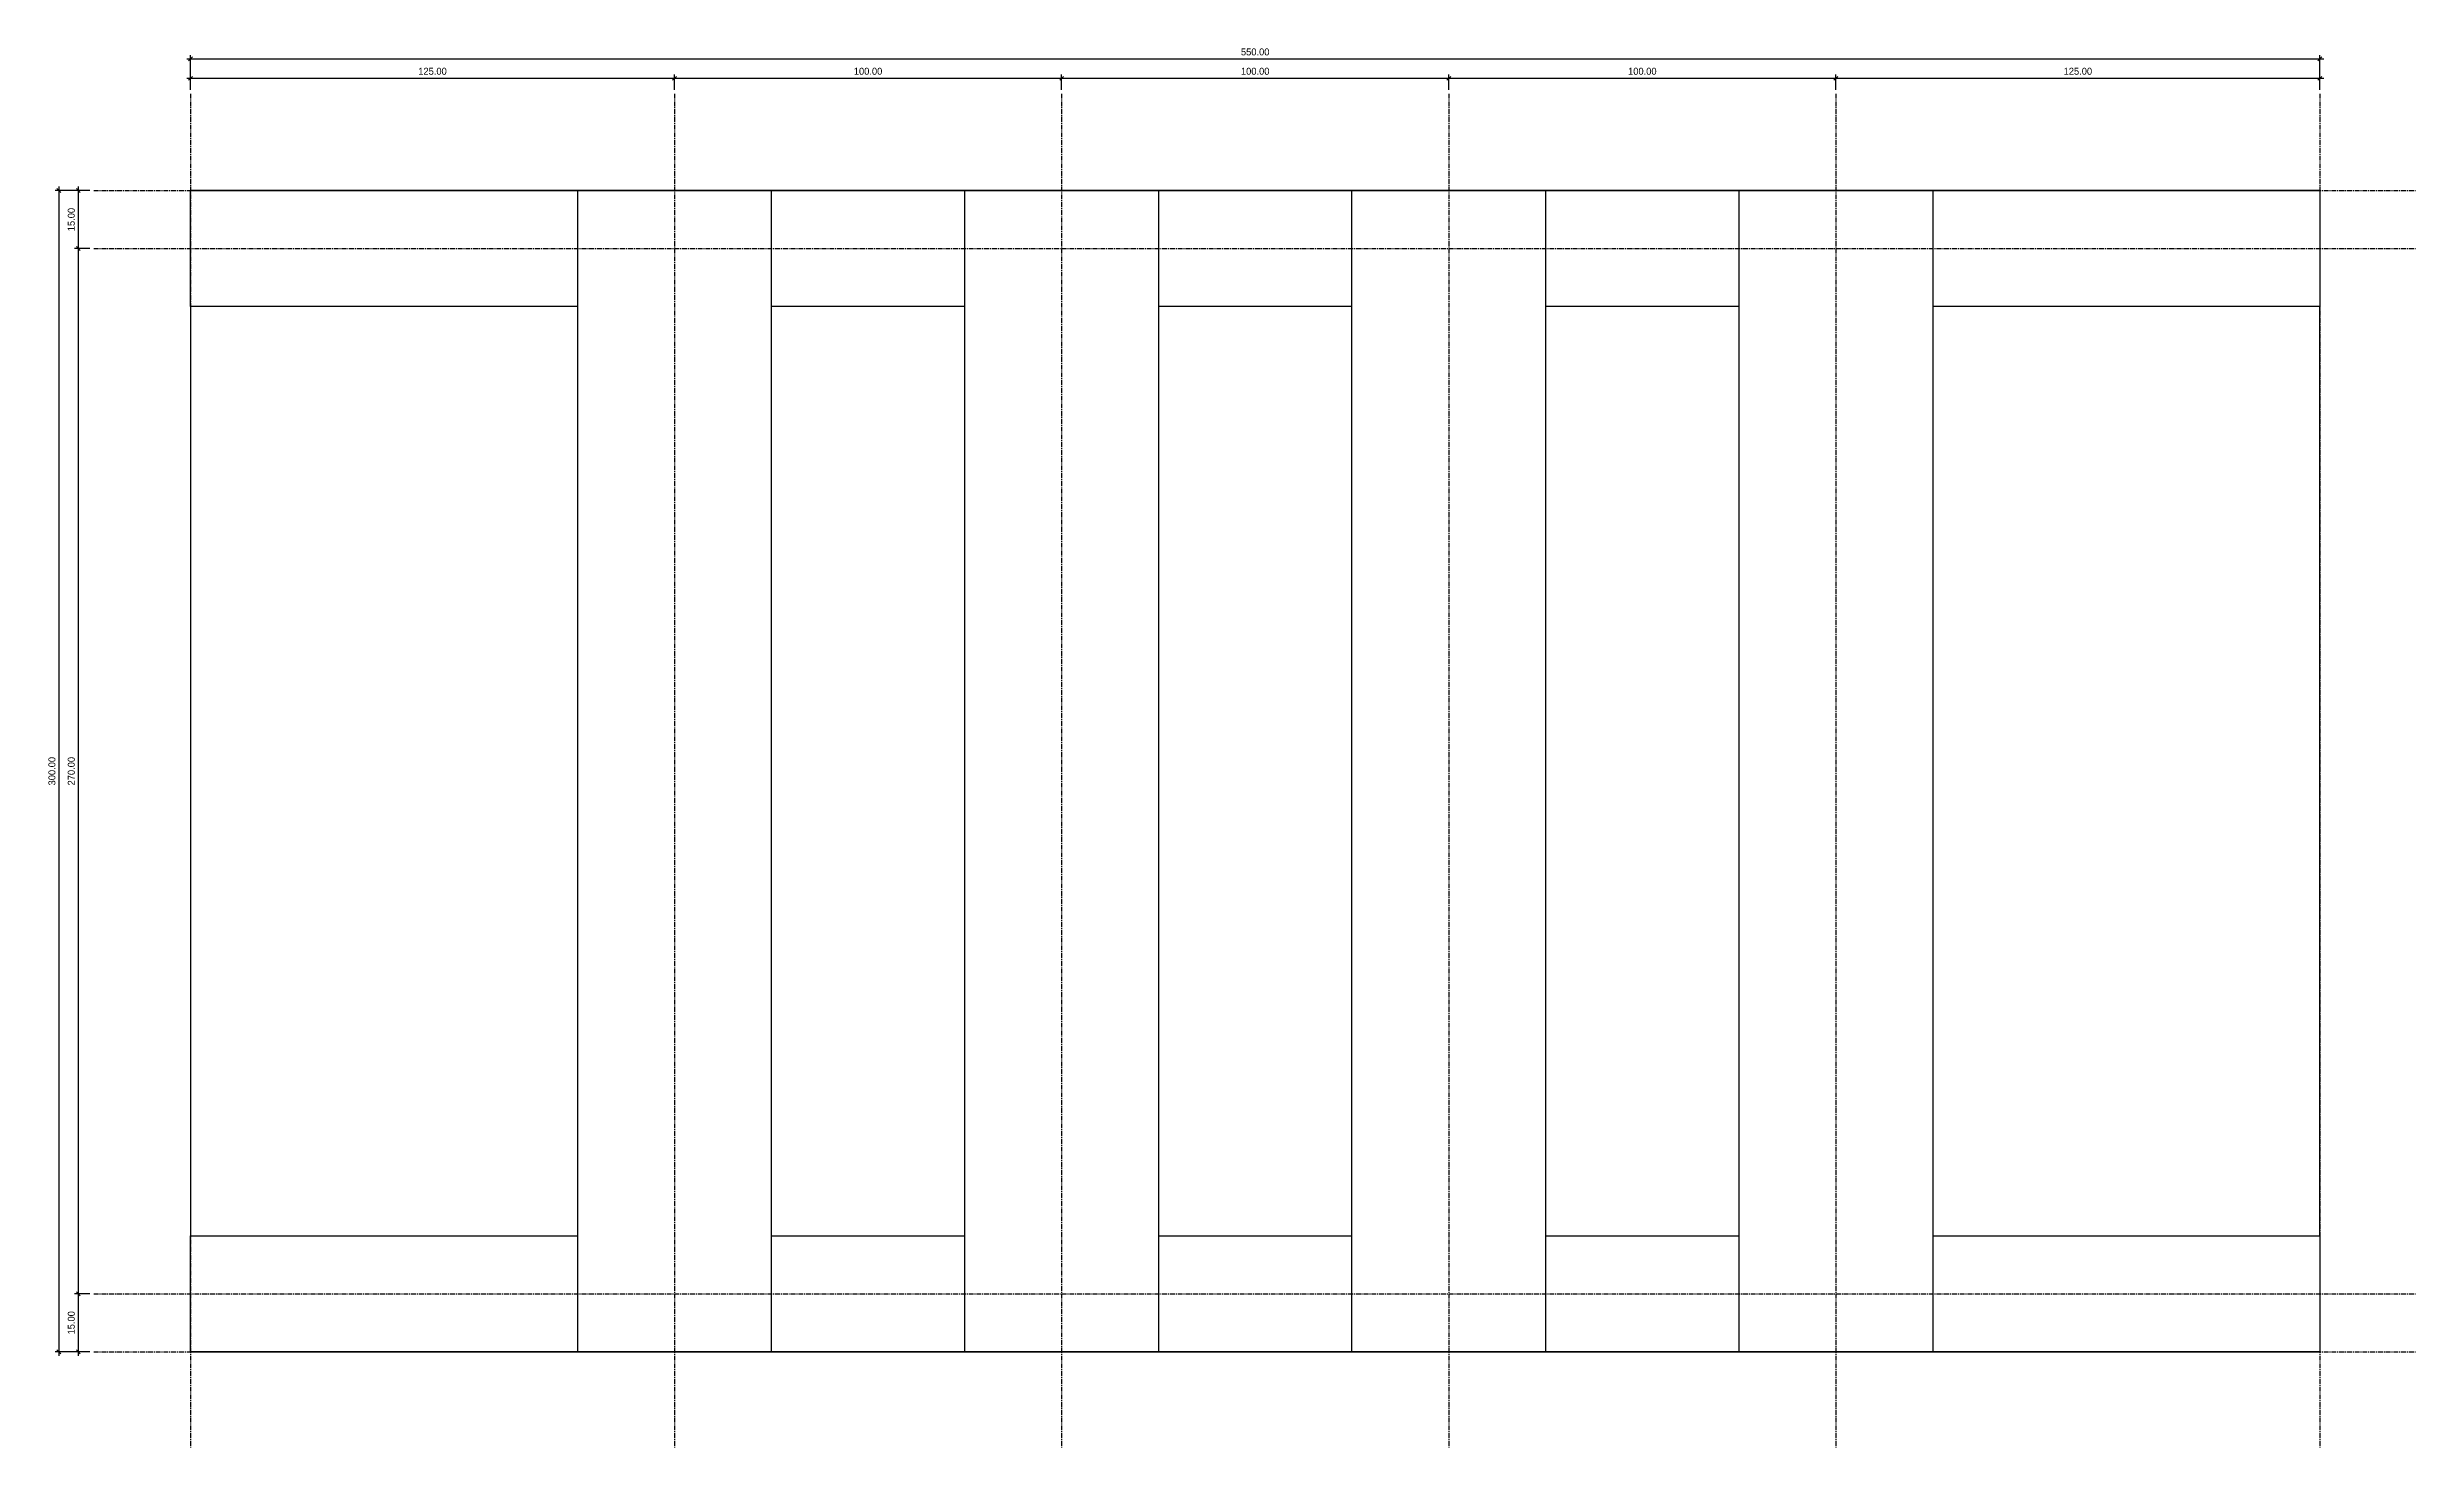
# Model space of a CAD drawing. Header units: millimetres. Extents: x -244126 to 368105, y -173968 to 259060.
# Drawn here: x 8001 to 8613, y 38034 to 38396 of the extents above; entities that cross this region are included whole.
import ezdxf

# ---------------------------------------------------------------- set-up
doc = ezdxf.new("R2010")
doc.units = ezdxf.units.MM
doc.header["$MEASUREMENT"] = 0
doc.linetypes.add('ACAD_ISO04W100', pattern=[30, 24, -3, 0, -3])
doc.linetypes.add('CENTER', pattern=[2, 1.25, -0.25, 0.25, -0.25])
for name, color, linetype in [('000 - D I M', 6, 'Continuous'), ('000 - GRID', 8, 'CENTER'), ('000 - WIPEOUT', 250, 'Continuous'), ('001 - ASCESSORIES', 1, 'Continuous'), ('002 - STRUCTURAL STEEL', 4, 'Continuous'), ('A04_TUBE SERIES', 7, 'Continuous')]:
    doc.layers.add(name, color=color, linetype=linetype)
doc.styles.add('CORDIA', font='cordia.shx')
doc.styles.add('TA', font='Cordia New.ttf', dxfattribs={"height": 4.5})
doc.dimstyles.new('DIM E-E', dxfattribs={"dimscale": 2, "dimtxt": 0.18, "dimasz": 0.1, "dimexe": 0.1, "dimexo": 0.1, "dimgap": 0.09, "dimtad": 1, "dimtoh": 1, "dimzin": 0, "dimdsep": 46, "dimtxsty": 'CORDIA', "dimblk": 'OBLIQUE', "dimcen": 0.1, "dimdle": 0.1, "dimclrd": 40, "dimclre": 140, "dimclrt": 3, "dimadec": 0, "dimazin": 0, "dimtfac": 1, "dimtix": 1, "dimtmove": 2, "dimatfit": 3, "dimfxl": 1, "dimtolj": 1, "dimtzin": 0, "dimarcsym": 0})

# ---------------------------------------------------------------- blocks, each defined once
blk = doc.blocks.new('*U548')
at = {"color": 3}
blk.add_point((0, -300), dxfattribs=at)
at = {"layer": '000 - GRID', "color": 0, "linetype": 'ByBlock'}
blk.add_line((0, 25), (0, -325), dxfattribs=at)
at = {"layer": '000 - GRID', "color": 0}
blk.add_point((0, 0), dxfattribs=at)
at = {"style": 'TA', "flags": 1}
blk.add_attdef('LOCATION', (6, 6), '', height=4.5, dxfattribs=at)
blk = doc.blocks.new('*U1523')
at = {"color": 3}
blk.add_point((0, -550), dxfattribs=at)
at = {"layer": '000 - GRID', "color": 0, "linetype": 'ByBlock'}
blk.add_line((0, 25), (0, -575), dxfattribs=at)
at = {"layer": '000 - GRID', "color": 0}
blk.add_point((0, 0), dxfattribs=at)
at = {"style": 'TA', "flags": 1}
blk.add_attdef('LOCATION', (6, 6), '', height=4.5, dxfattribs=at)
blk = doc.blocks.new('*U1524')
at = {"color": 0}
blk.add_wipeout([(-275, 15), (275, 15), (275, -15), (-275, -15)], dxfattribs=at).dxf.layer = '000 - WIPEOUT'
at = {"layer": '002 - STRUCTURAL STEEL', "color": 0, "linetype": 'ByBlock'}
blk.add_lwpolyline([(-275, 15), (275, 15), (275, -15), (-275, -15)], close=True, dxfattribs=at)
blk = doc.blocks.new('*U1525')
at = {"color": 0}
blk.add_wipeout([(-25, 300), (25, 300), (25, 0), (-25, 0)], dxfattribs=at).dxf.layer = '000 - WIPEOUT'
at = {"layer": '002 - STRUCTURAL STEEL', "color": 0, "linetype": 'ByBlock'}
blk.add_lwpolyline([(-25, 300), (25, 300), (25, 0), (-25, 0)], close=True, dxfattribs=at)
blk = doc.blocks.new('_Oblique')
at = {"color": 0, "linetype": 'ByBlock', "lineweight": -2}
blk.add_line((-0.5, -0.5), (0.5, 0.5), dxfattribs=at)
blk = doc.blocks.new('*D1929')
at = {"layer": '000 - D I M', "color": 40, "lineweight": -2, "transparency": 16777216}
blk.add_line((8009.11, 38359.75), (8009.11, 38342.75), dxfattribs=at)
at = {"layer": '000 - D I M', "color": 140, "linetype": 'ACAD_ISO04W100', "lineweight": -2, "transparency": 16777216}
for p, q in [((8012.11, 38358.75), (8008.11, 38358.75)), ((8012.11, 38343.75), (8008.11, 38343.75))]:
    blk.add_line(p, q, dxfattribs=at)
at = {"layer": 'Defpoints', "color": 0, "transparency": 16777216}
for p in [(8013.11, 38358.75), (8009.11, 38343.75), (8013.11, 38343.75)]:
    blk.add_point(p, dxfattribs=at)
at = {"layer": '000 - D I M', "color": 40, "lineweight": -2, "transparency": 16777216}
for p, rotation in [((8009.11, 38358.75), 90), ((8009.11, 38343.75), 270)]:
    blk.add_blockref('_Oblique', p, dxfattribs=dict(at, rotation=rotation))
at = {"layer": '000 - D I M', "color": 3, "transparency": 16777216, "insert": (8007.31, 38351.25), "char_height": 1.8, "attachment_point": 5, "rotation": 90, "style": 'CORDIA'}
blk.add_mtext('\\A1;15.00', dxfattribs=at)
blk = doc.blocks.new('*D1930')
at = {"layer": '000 - D I M', "color": 140, "linetype": 'ACAD_ISO04W100', "lineweight": -2, "transparency": 16777216}
for p, q in [((8012.11, 38343.75), (8008.11, 38343.75)), ((8012.11, 38073.75), (8008.11, 38073.75))]:
    blk.add_line(p, q, dxfattribs=at)
at = {"layer": '000 - D I M', "color": 40, "lineweight": -2, "transparency": 16777216}
blk.add_line((8009.11, 38344.75), (8009.11, 38072.75), dxfattribs=at)
at = {"layer": 'Defpoints', "color": 0, "transparency": 16777216}
for p in [(8013.11, 38343.75), (8009.11, 38073.75), (8013.11, 38073.75)]:
    blk.add_point(p, dxfattribs=at)
at = {"layer": '000 - D I M', "color": 40, "lineweight": -2, "transparency": 16777216}
for p, rotation in [((8009.11, 38343.75), 90), ((8009.11, 38073.75), 270)]:
    blk.add_blockref('_Oblique', p, dxfattribs=dict(at, rotation=rotation))
at = {"layer": '000 - D I M', "color": 3, "transparency": 16777216, "insert": (8007.31, 38208.75), "char_height": 1.8, "attachment_point": 5, "rotation": 90, "style": 'CORDIA'}
blk.add_mtext('\\A1;270.00', dxfattribs=at)
blk = doc.blocks.new('*D1931')
at = {"layer": '000 - D I M', "color": 140, "linetype": 'ACAD_ISO04W100', "lineweight": -2, "transparency": 16777216}
for p, q in [((8012.11, 38073.75), (8008.11, 38073.75)), ((8012.11, 38058.75), (8008.11, 38058.75))]:
    blk.add_line(p, q, dxfattribs=at)
at = {"layer": '000 - D I M', "color": 40, "lineweight": -2, "transparency": 16777216}
blk.add_line((8009.11, 38074.75), (8009.11, 38057.75), dxfattribs=at)
at = {"layer": 'Defpoints', "color": 0, "transparency": 16777216}
for p in [(8013.11, 38073.75), (8009.11, 38058.75), (8013.11, 38058.75)]:
    blk.add_point(p, dxfattribs=at)
at = {"layer": '000 - D I M', "color": 40, "lineweight": -2, "transparency": 16777216}
for p, rotation in [((8009.11, 38073.75), 90), ((8009.11, 38058.75), 270)]:
    blk.add_blockref('_Oblique', p, dxfattribs=dict(at, rotation=rotation))
at = {"layer": '000 - D I M', "color": 3, "transparency": 16777216, "insert": (8007.31, 38066.25), "char_height": 1.8, "attachment_point": 5, "rotation": 90, "style": 'CORDIA'}
blk.add_mtext('\\A1;15.00', dxfattribs=at)
blk = doc.blocks.new('*D1933')
at = {"layer": '000 - D I M', "color": 40, "lineweight": -2, "transparency": 16777216}
blk.add_line((8004.11, 38359.75), (8004.11, 38057.75), dxfattribs=at)
at = {"layer": '000 - D I M', "color": 140, "linetype": 'ACAD_ISO04W100', "lineweight": -2, "transparency": 16777216}
for p, q in [((8012.11, 38358.75), (8003.11, 38358.75)), ((8012.11, 38058.75), (8003.11, 38058.75))]:
    blk.add_line(p, q, dxfattribs=at)
at = {"layer": 'Defpoints', "color": 0, "transparency": 16777216}
for p in [(8013.11, 38358.75), (8004.11, 38058.75), (8013.11, 38058.75)]:
    blk.add_point(p, dxfattribs=at)
at = {"layer": '000 - D I M', "color": 40, "lineweight": -2, "transparency": 16777216}
for p, rotation in [((8004.11, 38358.75), 90), ((8004.11, 38058.75), 270)]:
    blk.add_blockref('_Oblique', p, dxfattribs=dict(at, rotation=rotation))
at = {"layer": '000 - D I M', "color": 3, "transparency": 16777216, "insert": (8002.31, 38208.75), "char_height": 1.8, "attachment_point": 5, "rotation": 90, "style": 'CORDIA'}
blk.add_mtext('\\A1;300.00', dxfattribs=at)

msp = doc.modelspace()

# ---------------------------------------------------------------- linework, layer by layer
at = {"color": 3}
msp.add_lwpolyline([(8038.11015, 38058.74782), (8588.11015, 38058.74782), (8588.11015, 38358.74782), (8038.11015, 38358.74782)], close=True, dxfattribs=at)

# ---------------------------------------------------------------- dimensions: what is measured, and where the dimension line sits
at = {"layer": '000 - D I M', "color": 3}
for base, p1, p2 in [((8588.11015, 38392.74782), (8038.11015, 38383.74782), (8588.11015, 38383.74782)), ((8163.11015, 38387.74782), (8038.11015, 38383.74782), (8163.11015, 38383.74782)), ((8263.11015, 38387.74782), (8163.11015, 38383.74782), (8263.11015, 38383.74782)), ((8363.11015, 38387.74782), (8263.11015, 38383.74782), (8363.11015, 38383.74782)), ((8463.11015, 38387.74782), (8363.11015, 38383.74782), (8463.11015, 38383.74782)), ((8588.11015, 38387.74782), (8463.11015, 38383.74782), (8588.11015, 38383.74782))]:
    msp.add_linear_dim(base=base, p1=p1, p2=p2, dimstyle='DIM E-E', override={"dimscale": 10}, dxfattribs=at).render()
for base, p1, p2, picture, middle in [((8004.11015, 38058.74782), (8013.11015, 38358.74782), (8013.11015, 38058.74782), '*D1933', (8002.31015, 38208.74782)), ((8009.11015, 38343.74782), (8013.11015, 38358.74782), (8013.11015, 38343.74782), '*D1929', (8007.31015, 38351.24782)), ((8009.11015, 38073.74782), (8013.11015, 38343.74782), (8013.11015, 38073.74782), '*D1930', (8007.31015, 38208.74782)), ((8009.11015, 38058.74782), (8013.11015, 38073.74782), (8013.11015, 38058.74782), '*D1931', (8007.31015, 38066.24782))]:
    dim = msp.add_linear_dim(base=base, p1=p1, p2=p2, angle=90, dimstyle='DIM E-E', override={"dimscale": 10}, dxfattribs=at)
    dim.commit()
    dim.dimension.update_dxf_attribs({"geometry": picture, "text_midpoint": middle})

# ---------------------------------------------------------------- next in the draw order: block references
at = {"layer": '001 - ASCESSORIES', "color": 1}
for p in [(8313.11015, 38343.74782), (8313.11015, 38073.74782)]:
    msp.add_blockref('*U1524', p, dxfattribs=at)

# ---------------------------------------------------------------- next in the draw order: block references
at = {"layer": '000 - GRID'}
for p in [(8038.11015, 38358.74782), (8588.11015, 38358.74782)]:
    msp.add_blockref('*U548', p, dxfattribs=at)
at = {"layer": 'A04_TUBE SERIES', "color": 3}
for p in [(8163.11015, 38058.74782), (8263.11015, 38058.74782), (8363.11015, 38058.74782), (8463.11015, 38058.74782)]:
    msp.add_blockref('*U1525', p, dxfattribs=at)

# ---------------------------------------------------------------- next in the draw order: block references
at = {"layer": '000 - GRID'}
for p in [(8163.11015, 38358.74782), (8263.11015, 38358.74782), (8363.11015, 38358.74782), (8463.11015, 38358.74782)]:
    msp.add_blockref('*U548', p, dxfattribs=at)
at = {"layer": '000 - GRID', "rotation": 90}
for p in [(8038.11015, 38358.74782), (8038.11015, 38343.74782), (8038.11015, 38073.74782), (8038.11015, 38058.74782)]:
    msp.add_blockref('*U1523', p, dxfattribs=at)

doc.saveas('drawing.dxf')
